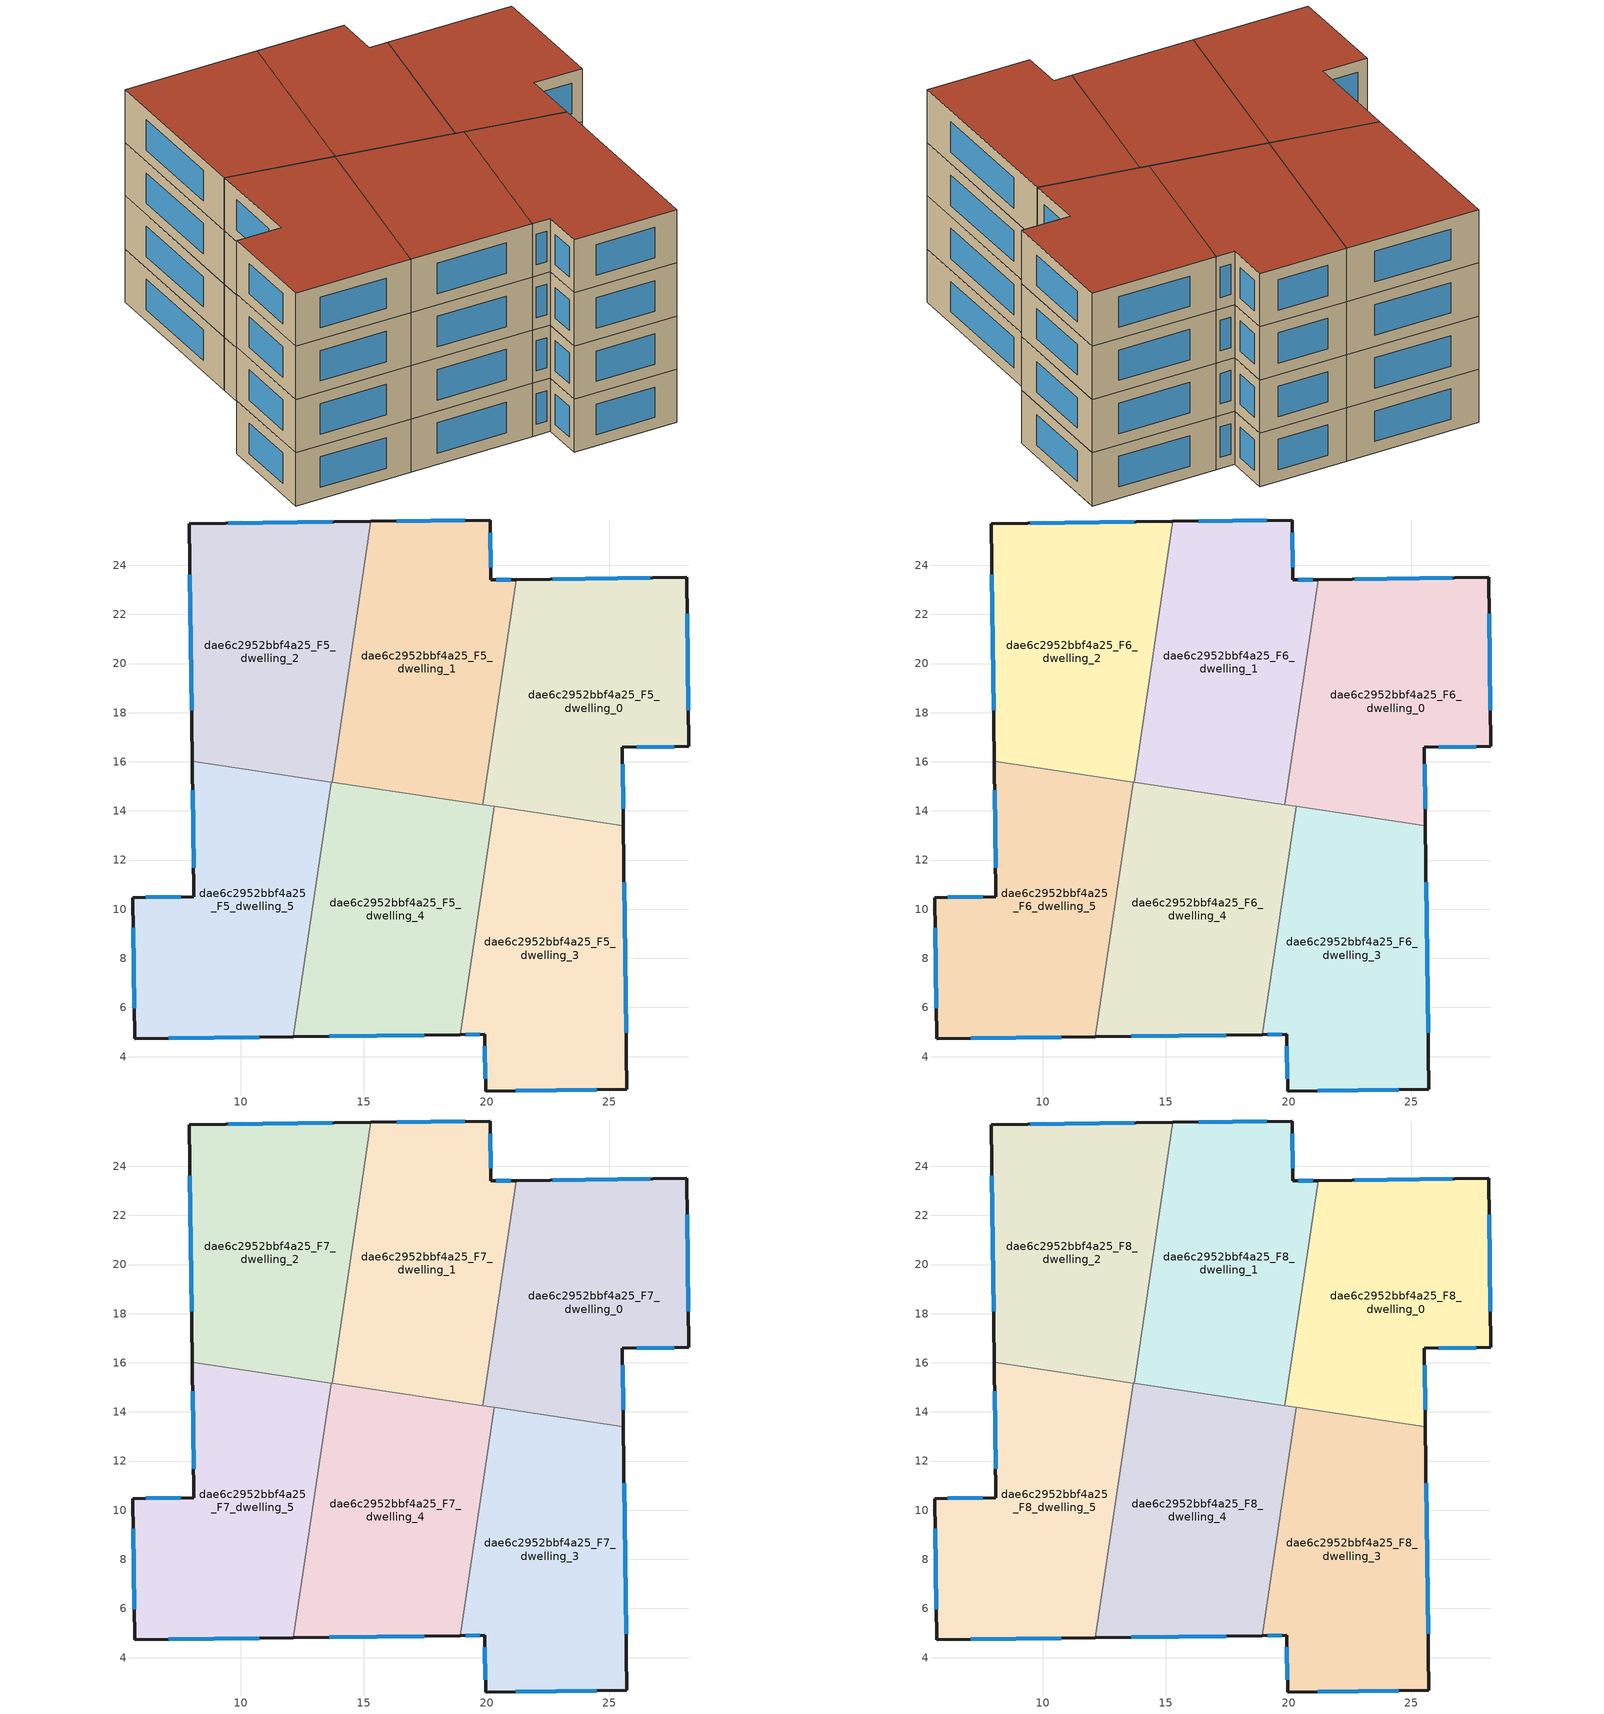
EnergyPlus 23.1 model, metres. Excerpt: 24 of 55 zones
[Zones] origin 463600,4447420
dae6c2952bbf4a25_F5_dwelling_0
 floor to dae6c2952bbf4a25_F4_dwelling_0 (EU_floor_Construction): 28.14,23.51 28.23,16.62 25.53,16.59 25.57,13.4 19.85,14.26 21.22,23.42 z15
 wall outside (EU_wall_Construction): 25.57,13.4 25.53,16.59 28.23,16.62 28.14,23.51 21.22,23.42 z15:18
 wall to dae6c2952bbf4a25_F5_dwelling_1 (EU_wall_Construction): 21.22,23.42 19.85,14.26 z15:18
 wall to dae6c2952bbf4a25_F5_dwelling_3 (EU_wall_Construction): 20.32,14.19 25.57,13.4 z15:18
 wall to dae6c2952bbf4a25_F5_dwelling_4 (EU_wall_Construction): 19.85,14.26 20.32,14.19 z15:18
 window (EU_Window_Construction): 25.56,14.09 25.54,15.91 / 26.66,23.49 22.7,23.43 / 28.21,18.1 28.16,22.03 / 26.11,16.6 27.65,16.62 z15.64:17.36
dae6c2952bbf4a25_F5_dwelling_1
 floor to dae6c2952bbf4a25_F4_dwelling_1 (EU_floor_Construction): 20.15,25.84 20.18,23.4 21.22,23.42 19.85,14.26 13.71,15.17 15.3,25.78 z15
 wall outside (EU_wall_Construction): 21.22,23.42 20.18,23.4 20.15,25.84 15.3,25.78 z15:18
 wall to dae6c2952bbf4a25_F5_dwelling_2 (EU_wall_Construction): 15.3,25.78 13.71,15.17 z15:18
 wall to dae6c2952bbf4a25_F5_dwelling_4 (EU_wall_Construction): 13.71,15.17 19.85,14.26 z15:18
 window (EU_Window_Construction): 19.11,25.83 16.34,25.8 / 20.18,23.92 20.16,25.32 / 20.99,23.41 20.4,23.4 z15.64:17.36
dae6c2952bbf4a25_F5_dwelling_2
 floor to dae6c2952bbf4a25_F4_dwelling_2 (EU_floor_Construction): 15.3,25.78 13.71,15.17 8.02,16.02 7.9,25.69 z15
 wall outside (EU_wall_Construction): 15.3,25.78 7.9,25.69 8.02,16.02 z15:18
 wall to dae6c2952bbf4a25_F5_dwelling_5 (EU_wall_Construction): 8.02,16.02 13.68,15.18 z15:18
 wall to dae6c2952bbf4a25_F5_dwelling_4 (EU_wall_Construction): 13.68,15.18 13.71,15.17 z15:18
 window (EU_Window_Construction): 7.93,23.62 7.99,18.09 / 13.71,25.76 9.48,25.71 z15.64:17.36
dae6c2952bbf4a25_F5_dwelling_3
 floor to dae6c2952bbf4a25_F4_dwelling_3 (EU_floor_Construction): 25.57,13.4 25.71,2.67 19.96,2.6 19.93,4.91 18.93,4.9 20.32,14.19 z15
 wall outside (EU_wall_Construction): 18.93,4.9 19.93,4.91 19.96,2.6 25.71,2.67 25.57,13.4 z15:18
 wall to dae6c2952bbf4a25_F5_dwelling_4 (EU_wall_Construction): 20.32,14.19 18.93,4.9 z15:18
 window (EU_Window_Construction): 25.68,4.97 25.6,11.1 / 21.19,2.62 24.48,2.66 / 19.94,4.42 19.96,3.1 / 19.15,4.9 19.72,4.91 z15.64:17.36
dae6c2952bbf4a25_F5_dwelling_4
 floor to dae6c2952bbf4a25_F4_dwelling_4 (EU_floor_Construction): 20.32,14.19 18.93,4.9 12.14,4.81 13.68,15.18 z15
 wall outside (EU_wall_Construction): 12.14,4.81 18.93,4.9 z15:18
 wall to dae6c2952bbf4a25_F5_dwelling_5 (EU_wall_Construction): 13.68,15.18 12.14,4.81 z15:18
 window (EU_Window_Construction): 13.59,4.83 17.48,4.88 z15.64:17.36
dae6c2952bbf4a25_F5_dwelling_5
 floor to dae6c2952bbf4a25_F4_dwelling_5 (EU_floor_Construction): 13.68,15.18 12.14,4.81 5.68,4.73 5.6,10.47 8.09,10.51 8.02,16.02 z15
 wall outside (EU_wall_Construction): 8.02,16.02 8.09,10.51 5.6,10.47 5.68,4.73 12.14,4.81 z15:18
 window (EU_Window_Construction): 8.04,14.84 8.08,11.69 / 7.06,4.75 10.75,4.8 / 5.62,9.24 5.66,5.96 / 7.56,10.5 6.14,10.48 z15.64:17.36
dae6c2952bbf4a25_F6_dwelling_0
 floor to dae6c2952bbf4a25_F5_dwelling_0 (EU_floor_Construction): 28.14,23.51 28.23,16.62 25.53,16.59 25.57,13.4 19.85,14.26 21.22,23.42 z18
 wall outside (EU_wall_Construction): 25.57,13.4 25.53,16.59 28.23,16.62 28.14,23.51 21.22,23.42 z18:21
 wall to dae6c2952bbf4a25_F6_dwelling_1 (EU_wall_Construction): 21.22,23.42 19.85,14.26 z18:21
 wall to dae6c2952bbf4a25_F6_dwelling_3 (EU_wall_Construction): 20.32,14.19 25.57,13.4 z18:21
 wall to dae6c2952bbf4a25_F6_dwelling_4 (EU_wall_Construction): 19.85,14.26 20.32,14.19 z18:21
 window (EU_Window_Construction): 25.56,14.09 25.54,15.91 / 26.66,23.49 22.7,23.43 / 28.21,18.1 28.16,22.03 / 26.11,16.6 27.65,16.62 z18.64:20.36
dae6c2952bbf4a25_F6_dwelling_1
 floor to dae6c2952bbf4a25_F5_dwelling_1 (EU_floor_Construction): 20.15,25.84 20.18,23.4 21.22,23.42 19.85,14.26 13.71,15.17 15.3,25.78 z18
 wall outside (EU_wall_Construction): 21.22,23.42 20.18,23.4 20.15,25.84 15.3,25.78 z18:21
 wall to dae6c2952bbf4a25_F6_dwelling_2 (EU_wall_Construction): 15.3,25.78 13.71,15.17 z18:21
 wall to dae6c2952bbf4a25_F6_dwelling_4 (EU_wall_Construction): 13.71,15.17 19.85,14.26 z18:21
 window (EU_Window_Construction): 19.11,25.83 16.34,25.8 / 20.18,23.92 20.16,25.32 / 20.99,23.41 20.4,23.4 z18.64:20.36
dae6c2952bbf4a25_F6_dwelling_2
 floor to dae6c2952bbf4a25_F5_dwelling_2 (EU_floor_Construction): 15.3,25.78 13.71,15.17 8.02,16.02 7.9,25.69 z18
 wall outside (EU_wall_Construction): 15.3,25.78 7.9,25.69 8.02,16.02 z18:21
 wall to dae6c2952bbf4a25_F6_dwelling_5 (EU_wall_Construction): 8.02,16.02 13.68,15.18 z18:21
 wall to dae6c2952bbf4a25_F6_dwelling_4 (EU_wall_Construction): 13.68,15.18 13.71,15.17 z18:21
 window (EU_Window_Construction): 7.93,23.62 7.99,18.09 / 13.71,25.76 9.48,25.71 z18.64:20.36
dae6c2952bbf4a25_F6_dwelling_3
 floor to dae6c2952bbf4a25_F5_dwelling_3 (EU_floor_Construction): 25.57,13.4 25.71,2.67 19.96,2.6 19.93,4.91 18.93,4.9 20.32,14.19 z18
 wall outside (EU_wall_Construction): 18.93,4.9 19.93,4.91 19.96,2.6 25.71,2.67 25.57,13.4 z18:21
 wall to dae6c2952bbf4a25_F6_dwelling_4 (EU_wall_Construction): 20.32,14.19 18.93,4.9 z18:21
 window (EU_Window_Construction): 25.68,4.97 25.6,11.1 / 21.19,2.62 24.48,2.66 / 19.94,4.42 19.96,3.1 / 19.15,4.9 19.72,4.91 z18.64:20.36
dae6c2952bbf4a25_F6_dwelling_4
 floor to dae6c2952bbf4a25_F5_dwelling_4 (EU_floor_Construction): 20.32,14.19 18.93,4.9 12.14,4.81 13.68,15.18 z18
 wall outside (EU_wall_Construction): 12.14,4.81 18.93,4.9 z18:21
 wall to dae6c2952bbf4a25_F6_dwelling_5 (EU_wall_Construction): 13.68,15.18 12.14,4.81 z18:21
 window (EU_Window_Construction): 13.59,4.83 17.48,4.88 z18.64:20.36
dae6c2952bbf4a25_F6_dwelling_5
 floor to dae6c2952bbf4a25_F5_dwelling_5 (EU_floor_Construction): 13.68,15.18 12.14,4.81 5.68,4.73 5.6,10.47 8.09,10.51 8.02,16.02 z18
 wall outside (EU_wall_Construction): 8.02,16.02 8.09,10.51 5.6,10.47 5.68,4.73 12.14,4.81 z18:21
 window (EU_Window_Construction): 8.04,14.84 8.08,11.69 / 7.06,4.75 10.75,4.8 / 5.62,9.24 5.66,5.96 / 7.56,10.5 6.14,10.48 z18.64:20.36
dae6c2952bbf4a25_F7_dwelling_0
 floor to dae6c2952bbf4a25_F6_dwelling_0 (EU_floor_Construction): 28.14,23.51 28.23,16.62 25.53,16.59 25.57,13.4 19.85,14.26 21.22,23.42 z21
 wall outside (EU_wall_Construction): 25.57,13.4 25.53,16.59 28.23,16.62 28.14,23.51 21.22,23.42 z21:24
 wall to dae6c2952bbf4a25_F7_dwelling_1 (EU_wall_Construction): 21.22,23.42 19.85,14.26 z21:24
 wall to dae6c2952bbf4a25_F7_dwelling_3 (EU_wall_Construction): 20.32,14.19 25.57,13.4 z21:24
 wall to dae6c2952bbf4a25_F7_dwelling_4 (EU_wall_Construction): 19.85,14.26 20.32,14.19 z21:24
 window (EU_Window_Construction): 25.56,14.09 25.54,15.91 / 26.66,23.49 22.7,23.43 / 28.21,18.1 28.16,22.03 / 26.11,16.6 27.65,16.62 z21.64:23.36
dae6c2952bbf4a25_F7_dwelling_1
 floor to dae6c2952bbf4a25_F6_dwelling_1 (EU_floor_Construction): 20.15,25.84 20.18,23.4 21.22,23.42 19.85,14.26 13.71,15.17 15.3,25.78 z21
 wall outside (EU_wall_Construction): 21.22,23.42 20.18,23.4 20.15,25.84 15.3,25.78 z21:24
 wall to dae6c2952bbf4a25_F7_dwelling_2 (EU_wall_Construction): 15.3,25.78 13.71,15.17 z21:24
 wall to dae6c2952bbf4a25_F7_dwelling_4 (EU_wall_Construction): 13.71,15.17 19.85,14.26 z21:24
 window (EU_Window_Construction): 19.11,25.83 16.34,25.8 / 20.18,23.92 20.16,25.32 / 20.99,23.41 20.4,23.4 z21.64:23.36
dae6c2952bbf4a25_F7_dwelling_2
 floor to dae6c2952bbf4a25_F6_dwelling_2 (EU_floor_Construction): 15.3,25.78 13.71,15.17 8.02,16.02 7.9,25.69 z21
 wall outside (EU_wall_Construction): 15.3,25.78 7.9,25.69 8.02,16.02 z21:24
 wall to dae6c2952bbf4a25_F7_dwelling_5 (EU_wall_Construction): 8.02,16.02 13.68,15.18 z21:24
 wall to dae6c2952bbf4a25_F7_dwelling_4 (EU_wall_Construction): 13.68,15.18 13.71,15.17 z21:24
 window (EU_Window_Construction): 7.93,23.62 7.99,18.09 / 13.71,25.76 9.48,25.71 z21.64:23.36
dae6c2952bbf4a25_F7_dwelling_3
 floor to dae6c2952bbf4a25_F6_dwelling_3 (EU_floor_Construction): 25.57,13.4 25.71,2.67 19.96,2.6 19.93,4.91 18.93,4.9 20.32,14.19 z21
 wall outside (EU_wall_Construction): 18.93,4.9 19.93,4.91 19.96,2.6 25.71,2.67 25.57,13.4 z21:24
 wall to dae6c2952bbf4a25_F7_dwelling_4 (EU_wall_Construction): 20.32,14.19 18.93,4.9 z21:24
 window (EU_Window_Construction): 25.68,4.97 25.6,11.1 / 21.19,2.62 24.48,2.66 / 19.94,4.42 19.96,3.1 / 19.15,4.9 19.72,4.91 z21.64:23.36
dae6c2952bbf4a25_F7_dwelling_4
 floor to dae6c2952bbf4a25_F6_dwelling_4 (EU_floor_Construction): 20.32,14.19 18.93,4.9 12.14,4.81 13.68,15.18 z21
 wall outside (EU_wall_Construction): 12.14,4.81 18.93,4.9 z21:24
 wall to dae6c2952bbf4a25_F7_dwelling_5 (EU_wall_Construction): 13.68,15.18 12.14,4.81 z21:24
 window (EU_Window_Construction): 13.59,4.83 17.48,4.88 z21.64:23.36
dae6c2952bbf4a25_F7_dwelling_5
 floor to dae6c2952bbf4a25_F6_dwelling_5 (EU_floor_Construction): 13.68,15.18 12.14,4.81 5.68,4.73 5.6,10.47 8.09,10.51 8.02,16.02 z21
 wall outside (EU_wall_Construction): 8.02,16.02 8.09,10.51 5.6,10.47 5.68,4.73 12.14,4.81 z21:24
 window (EU_Window_Construction): 8.04,14.84 8.08,11.69 / 7.06,4.75 10.75,4.8 / 5.62,9.24 5.66,5.96 / 7.56,10.5 6.14,10.48 z21.64:23.36
dae6c2952bbf4a25_F8_dwelling_0
 floor to dae6c2952bbf4a25_F7_dwelling_0 (EU_floor_Construction): 28.14,23.51 28.23,16.62 25.53,16.59 25.57,13.4 19.85,14.26 21.22,23.42 z24
 wall outside (EU_wall_Construction): 25.57,13.4 25.53,16.59 28.23,16.62 28.14,23.51 21.22,23.42 z24:27
 wall to dae6c2952bbf4a25_F8_dwelling_1 (EU_wall_Construction): 21.22,23.42 19.85,14.26 z24:27
 wall to dae6c2952bbf4a25_F8_dwelling_3 (EU_wall_Construction): 20.32,14.19 25.57,13.4 z24:27
 wall to dae6c2952bbf4a25_F8_dwelling_4 (EU_wall_Construction): 19.85,14.26 20.32,14.19 z24:27
 window (EU_Window_Construction): 25.56,14.09 25.54,15.91 / 26.66,23.49 22.7,23.43 / 28.21,18.1 28.16,22.03 / 26.11,16.6 27.65,16.62 z24.64:26.36
 roof outside (EU_roof_Construction): 25.57,13.4 25.53,16.59 28.23,16.62 28.14,23.51 21.22,23.42 19.85,14.26 z27
dae6c2952bbf4a25_F8_dwelling_1
 floor to dae6c2952bbf4a25_F7_dwelling_1 (EU_floor_Construction): 20.15,25.84 20.18,23.4 21.22,23.42 19.85,14.26 13.71,15.17 15.3,25.78 z24
 wall outside (EU_wall_Construction): 21.22,23.42 20.18,23.4 20.15,25.84 15.3,25.78 z24:27
 wall to dae6c2952bbf4a25_F8_dwelling_2 (EU_wall_Construction): 15.3,25.78 13.71,15.17 z24:27
 wall to dae6c2952bbf4a25_F8_dwelling_4 (EU_wall_Construction): 13.71,15.17 19.85,14.26 z24:27
 window (EU_Window_Construction): 19.11,25.83 16.34,25.8 / 20.18,23.92 20.16,25.32 / 20.99,23.41 20.4,23.4 z24.64:26.36
 roof outside (EU_roof_Construction): 19.85,14.26 21.22,23.42 20.18,23.4 20.15,25.84 15.3,25.78 13.71,15.17 z27
dae6c2952bbf4a25_F8_dwelling_2
 floor to dae6c2952bbf4a25_F7_dwelling_2 (EU_floor_Construction): 15.3,25.78 13.71,15.17 8.02,16.02 7.9,25.69 z24
 wall outside (EU_wall_Construction): 15.3,25.78 7.9,25.69 8.02,16.02 z24:27
 wall to dae6c2952bbf4a25_F8_dwelling_5 (EU_wall_Construction): 8.02,16.02 13.68,15.18 z24:27
 wall to dae6c2952bbf4a25_F8_dwelling_4 (EU_wall_Construction): 13.68,15.18 13.71,15.17 z24:27
 window (EU_Window_Construction): 7.93,23.62 7.99,18.09 / 13.71,25.76 9.48,25.71 z24.64:26.36
 roof outside (EU_roof_Construction): 13.71,15.17 15.3,25.78 7.9,25.69 8.02,16.02 z27
dae6c2952bbf4a25_F8_dwelling_3
 floor to dae6c2952bbf4a25_F7_dwelling_3 (EU_floor_Construction): 25.57,13.4 25.71,2.67 19.96,2.6 19.93,4.91 18.93,4.9 20.32,14.19 z24
 wall outside (EU_wall_Construction): 18.93,4.9 19.93,4.91 19.96,2.6 25.71,2.67 25.57,13.4 z24:27
 wall to dae6c2952bbf4a25_F8_dwelling_4 (EU_wall_Construction): 20.32,14.19 18.93,4.9 z24:27
 window (EU_Window_Construction): 25.68,4.97 25.6,11.1 / 21.19,2.62 24.48,2.66 / 19.94,4.42 19.96,3.1 / 19.15,4.9 19.72,4.91 z24.64:26.36
 roof outside (EU_roof_Construction): 25.71,2.67 25.57,13.4 20.32,14.19 18.93,4.9 19.93,4.91 19.96,2.6 z27
dae6c2952bbf4a25_F8_dwelling_4
 floor to dae6c2952bbf4a25_F7_dwelling_4 (EU_floor_Construction): 20.32,14.19 18.93,4.9 12.14,4.81 13.68,15.18 z24
 wall outside (EU_wall_Construction): 12.14,4.81 18.93,4.9 z24:27
 wall to dae6c2952bbf4a25_F8_dwelling_5 (EU_wall_Construction): 13.68,15.18 12.14,4.81 z24:27
 window (EU_Window_Construction): 13.59,4.83 17.48,4.88 z24.64:26.36
 roof outside (EU_roof_Construction): 18.93,4.9 20.32,14.19 13.68,15.18 12.14,4.81 z27
dae6c2952bbf4a25_F8_dwelling_5
 floor to dae6c2952bbf4a25_F7_dwelling_5 (EU_floor_Construction): 13.68,15.18 12.14,4.81 5.68,4.73 5.6,10.47 8.09,10.51 8.02,16.02 z24
 wall outside (EU_wall_Construction): 8.02,16.02 8.09,10.51 5.6,10.47 5.68,4.73 12.14,4.81 z24:27
 window (EU_Window_Construction): 8.04,14.84 8.08,11.69 / 7.06,4.75 10.75,4.8 / 5.62,9.24 5.66,5.96 / 7.56,10.5 6.14,10.48 z24.64:26.36
 roof outside (EU_roof_Construction): 12.14,4.81 13.68,15.18 8.02,16.02 8.09,10.51 5.6,10.47 5.68,4.73 z27
[Building]
EU S2 Campaign: North Axis=0; Terrain=City; Solar Distribution=FullExterior
[Site:Location]
Yerevan-Zvartnots.Intl.AP: Latitude=40.15; Longitude=44.383; Time Zone=4; Elevation=854
[SizingPeriod:WeatherFileDays]
AnnualSizingPeriod: Begin Month=1; Begin Day of Month=1; End Month=12; End Day of Month=31; Day of Week for Start Day=Monday; Use Weather File Daylight Saving Period=No; Use Weather File Rain and Snow Indicators=No
[MATERIAL]
EU_InternalMass_Material: Roughness=MediumRough; Thickness=0.1; Conductivity=1; Density=1800; Specific Heat=900; Thermal Absorptance=0.9; Solar Absorptance=0.7; Visible Absorptance=0.7
[MATERIAL:NOMASS] Roughness=MediumRough; Thermal Absorptance=0.9; Solar Absorptance=0.7; Visible Absorptance=0.7
Name | Thermal Resistance
EU_wall_NoMass | 1.05043
EU_roof_NoMass | 1.45357
EU_floor_NoMass | 0.478065
[WINDOWMATERIAL:SIMPLEGLAZINGSYSTEM]
EU_Window_SimpleGlazing: UFactor=2.5566; Solar Heat Gain Coefficient=0.75; Visible Transmittance=0.75
[CONSTRUCTION]
EU_wall_Construction: EU_wall_NoMass
EU_roof_Construction: EU_roof_NoMass
EU_floor_Construction: EU_floor_NoMass
EU_Window_Construction: EU_Window_SimpleGlazing
EU_InternalMass_Construction: EU_InternalMass_Material
[ZONE] Type=1; Multiplier=1; Ceiling Height=autocalculate; Floor Area=autocalculate; Part of Total Floor Area=Yes
Name | Volume
dae6c2952bbf4a25_F5_dwelling_0; dae6c2952bbf4a25_F6_dwelling_0; dae6c2952bbf4a25_F7_dwelling_0; dae6c2952bbf4a25_F8_dwelling_0 | 199.945
dae6c2952bbf4a25_F5_dwelling_1; dae6c2952bbf4a25_F6_dwelling_1; dae6c2952bbf4a25_F7_dwelling_1; dae6c2952bbf4a25_F8_dwelling_1 | 199.93
dae6c2952bbf4a25_F5_dwelling_2; dae6c2952bbf4a25_F6_dwelling_2; dae6c2952bbf4a25_F7_dwelling_2; dae6c2952bbf4a25_F8_dwelling_2 | 199.921
dae6c2952bbf4a25_F5_dwelling_3; dae6c2952bbf4a25_F6_dwelling_3; dae6c2952bbf4a25_F7_dwelling_3; dae6c2952bbf4a25_F8_dwelling_3 | 199.941
dae6c2952bbf4a25_F5_dwelling_4; dae6c2952bbf4a25_F6_dwelling_4; dae6c2952bbf4a25_F7_dwelling_4; dae6c2952bbf4a25_F8_dwelling_4 | 199.944
dae6c2952bbf4a25_F5_dwelling_5; dae6c2952bbf4a25_F6_dwelling_5; dae6c2952bbf4a25_F7_dwelling_5; dae6c2952bbf4a25_F8_dwelling_5 | 199.939
[INTERNALMASS] Construction=EU_InternalMass_Construction
Name | Zone or ZoneList | Surface Area
dae6c2952bbf4a25_F5_dwelling_0_EU_InternalMass | dae6c2952bbf4a25_F5_dwelling_0 | 66.6483
dae6c2952bbf4a25_F5_dwelling_1_EU_InternalMass | dae6c2952bbf4a25_F5_dwelling_1 | 66.6434
dae6c2952bbf4a25_F5_dwelling_2_EU_InternalMass | dae6c2952bbf4a25_F5_dwelling_2 | 66.6404
dae6c2952bbf4a25_F5_dwelling_3_EU_InternalMass | dae6c2952bbf4a25_F5_dwelling_3 | 66.6468
dae6c2952bbf4a25_F5_dwelling_4_EU_InternalMass | dae6c2952bbf4a25_F5_dwelling_4 | 66.6482
dae6c2952bbf4a25_F5_dwelling_5_EU_InternalMass | dae6c2952bbf4a25_F5_dwelling_5 | 66.646
dae6c2952bbf4a25_F6_dwelling_0_EU_InternalMass | dae6c2952bbf4a25_F6_dwelling_0 | 66.6483
dae6c2952bbf4a25_F6_dwelling_1_EU_InternalMass | dae6c2952bbf4a25_F6_dwelling_1 | 66.6434
dae6c2952bbf4a25_F6_dwelling_2_EU_InternalMass | dae6c2952bbf4a25_F6_dwelling_2 | 66.6404
dae6c2952bbf4a25_F6_dwelling_3_EU_InternalMass | dae6c2952bbf4a25_F6_dwelling_3 | 66.6468
dae6c2952bbf4a25_F6_dwelling_4_EU_InternalMass | dae6c2952bbf4a25_F6_dwelling_4 | 66.6482
dae6c2952bbf4a25_F6_dwelling_5_EU_InternalMass | dae6c2952bbf4a25_F6_dwelling_5 | 66.646
dae6c2952bbf4a25_F7_dwelling_0_EU_InternalMass | dae6c2952bbf4a25_F7_dwelling_0 | 66.6483
dae6c2952bbf4a25_F7_dwelling_1_EU_InternalMass | dae6c2952bbf4a25_F7_dwelling_1 | 66.6434
dae6c2952bbf4a25_F7_dwelling_2_EU_InternalMass | dae6c2952bbf4a25_F7_dwelling_2 | 66.6404
dae6c2952bbf4a25_F7_dwelling_3_EU_InternalMass | dae6c2952bbf4a25_F7_dwelling_3 | 66.6468
dae6c2952bbf4a25_F7_dwelling_4_EU_InternalMass | dae6c2952bbf4a25_F7_dwelling_4 | 66.6482
dae6c2952bbf4a25_F7_dwelling_5_EU_InternalMass | dae6c2952bbf4a25_F7_dwelling_5 | 66.646
dae6c2952bbf4a25_F8_dwelling_0_EU_InternalMass | dae6c2952bbf4a25_F8_dwelling_0 | 66.6483
dae6c2952bbf4a25_F8_dwelling_1_EU_InternalMass | dae6c2952bbf4a25_F8_dwelling_1 | 66.6434
dae6c2952bbf4a25_F8_dwelling_2_EU_InternalMass | dae6c2952bbf4a25_F8_dwelling_2 | 66.6404
dae6c2952bbf4a25_F8_dwelling_3_EU_InternalMass | dae6c2952bbf4a25_F8_dwelling_3 | 66.6468
dae6c2952bbf4a25_F8_dwelling_4_EU_InternalMass | dae6c2952bbf4a25_F8_dwelling_4 | 66.6482
dae6c2952bbf4a25_F8_dwelling_5_EU_InternalMass | dae6c2952bbf4a25_F8_dwelling_5 | 66.646
[OTHEREQUIPMENT] Fuel Type=Electricity; Design Level Calculation Method=Watts/Area; Power per Zone Floor Area=1; Fraction Latent=0; Fraction Radiant=0; Fraction Lost=0; Carbon Dioxide Generation Rate=0; EndUse Subcategory=EU_Step8_InternalGains
Name | Zone or ZoneList or Space or SpaceList | Schedule
EU_Step8_InternalGain_dae6c2952bbf4a25_F5_dwelling_0_f000 | dae6c2952bbf4a25_F5_dwelling_0 | EU_Step8_GainSchedule_dae6c2952bbf4a25_F5_dwelling_0_f000
EU_Step8_InternalGain_dae6c2952bbf4a25_F5_dwelling_1_f000 | dae6c2952bbf4a25_F5_dwelling_1 | EU_Step8_GainSchedule_dae6c2952bbf4a25_F5_dwelling_1_f000
EU_Step8_InternalGain_dae6c2952bbf4a25_F5_dwelling_2_f000 | dae6c2952bbf4a25_F5_dwelling_2 | EU_Step8_GainSchedule_dae6c2952bbf4a25_F5_dwelling_2_f000
EU_Step8_InternalGain_dae6c2952bbf4a25_F5_dwelling_3_f000 | dae6c2952bbf4a25_F5_dwelling_3 | EU_Step8_GainSchedule_dae6c2952bbf4a25_F5_dwelling_3_f000
EU_Step8_InternalGain_dae6c2952bbf4a25_F5_dwelling_4_f000 | dae6c2952bbf4a25_F5_dwelling_4 | EU_Step8_GainSchedule_dae6c2952bbf4a25_F5_dwelling_4_f000
EU_Step8_InternalGain_dae6c2952bbf4a25_F5_dwelling_5_f000 | dae6c2952bbf4a25_F5_dwelling_5 | EU_Step8_GainSchedule_dae6c2952bbf4a25_F5_dwelling_5_f000
EU_Step8_InternalGain_dae6c2952bbf4a25_F6_dwelling_0_f000 | dae6c2952bbf4a25_F6_dwelling_0 | EU_Step8_GainSchedule_dae6c2952bbf4a25_F6_dwelling_0_f000
EU_Step8_InternalGain_dae6c2952bbf4a25_F6_dwelling_1_f000 | dae6c2952bbf4a25_F6_dwelling_1 | EU_Step8_GainSchedule_dae6c2952bbf4a25_F6_dwelling_1_f000
EU_Step8_InternalGain_dae6c2952bbf4a25_F6_dwelling_2_f000 | dae6c2952bbf4a25_F6_dwelling_2 | EU_Step8_GainSchedule_dae6c2952bbf4a25_F6_dwelling_2_f000
EU_Step8_InternalGain_dae6c2952bbf4a25_F6_dwelling_3_f000 | dae6c2952bbf4a25_F6_dwelling_3 | EU_Step8_GainSchedule_dae6c2952bbf4a25_F6_dwelling_3_f000
EU_Step8_InternalGain_dae6c2952bbf4a25_F6_dwelling_4_f000 | dae6c2952bbf4a25_F6_dwelling_4 | EU_Step8_GainSchedule_dae6c2952bbf4a25_F6_dwelling_4_f000
EU_Step8_InternalGain_dae6c2952bbf4a25_F6_dwelling_5_f000 | dae6c2952bbf4a25_F6_dwelling_5 | EU_Step8_GainSchedule_dae6c2952bbf4a25_F6_dwelling_5_f000
EU_Step8_InternalGain_dae6c2952bbf4a25_F7_dwelling_0_f000 | dae6c2952bbf4a25_F7_dwelling_0 | EU_Step8_GainSchedule_dae6c2952bbf4a25_F7_dwelling_0_f000
EU_Step8_InternalGain_dae6c2952bbf4a25_F7_dwelling_1_f000 | dae6c2952bbf4a25_F7_dwelling_1 | EU_Step8_GainSchedule_dae6c2952bbf4a25_F7_dwelling_1_f000
EU_Step8_InternalGain_dae6c2952bbf4a25_F7_dwelling_2_f000 | dae6c2952bbf4a25_F7_dwelling_2 | EU_Step8_GainSchedule_dae6c2952bbf4a25_F7_dwelling_2_f000
EU_Step8_InternalGain_dae6c2952bbf4a25_F7_dwelling_3_f000 | dae6c2952bbf4a25_F7_dwelling_3 | EU_Step8_GainSchedule_dae6c2952bbf4a25_F7_dwelling_3_f000
EU_Step8_InternalGain_dae6c2952bbf4a25_F7_dwelling_4_f000 | dae6c2952bbf4a25_F7_dwelling_4 | EU_Step8_GainSchedule_dae6c2952bbf4a25_F7_dwelling_4_f000
EU_Step8_InternalGain_dae6c2952bbf4a25_F7_dwelling_5_f000 | dae6c2952bbf4a25_F7_dwelling_5 | EU_Step8_GainSchedule_dae6c2952bbf4a25_F7_dwelling_5_f000
EU_Step8_InternalGain_dae6c2952bbf4a25_F8_dwelling_0_f000 | dae6c2952bbf4a25_F8_dwelling_0 | EU_Step8_GainSchedule_dae6c2952bbf4a25_F8_dwelling_0_f000
EU_Step8_InternalGain_dae6c2952bbf4a25_F8_dwelling_1_f000 | dae6c2952bbf4a25_F8_dwelling_1 | EU_Step8_GainSchedule_dae6c2952bbf4a25_F8_dwelling_1_f000
EU_Step8_InternalGain_dae6c2952bbf4a25_F8_dwelling_2_f000 | dae6c2952bbf4a25_F8_dwelling_2 | EU_Step8_GainSchedule_dae6c2952bbf4a25_F8_dwelling_2_f000
EU_Step8_InternalGain_dae6c2952bbf4a25_F8_dwelling_3_f000 | dae6c2952bbf4a25_F8_dwelling_3 | EU_Step8_GainSchedule_dae6c2952bbf4a25_F8_dwelling_3_f000
EU_Step8_InternalGain_dae6c2952bbf4a25_F8_dwelling_4_f000 | dae6c2952bbf4a25_F8_dwelling_4 | EU_Step8_GainSchedule_dae6c2952bbf4a25_F8_dwelling_4_f000
EU_Step8_InternalGain_dae6c2952bbf4a25_F8_dwelling_5_f000 | dae6c2952bbf4a25_F8_dwelling_5 | EU_Step8_GainSchedule_dae6c2952bbf4a25_F8_dwelling_5_f000
[ZONEVENTILATION:DESIGNFLOWRATE] Schedule=EU_AlwaysOn; Design Flow Rate Calculation Method=AirChanges/Hour; Air Changes per Hour=0.557805; Ventilation Type=Natural; Fan Pressure Rise=0; Fan Total Efficiency=1; Constant Term Coefficient=1; Temperature Term Coefficient=0; Velocity Term Coefficient=0; Velocity Squared Term Coefficient=0; Minimum Indoor Temperature=-100; Maximum Indoor Temperature=100; Delta Temperature=-100; Minimum Outdoor Temperature=-100; Maximum Outdoor Temperature=100; Maximum Wind Speed=40
Name | Zone or ZoneList or Space or SpaceList
EU_ConstantAir_dae6c2952bbf4a25_F5_dwelling_0 | dae6c2952bbf4a25_F5_dwelling_0
EU_ConstantAir_dae6c2952bbf4a25_F5_dwelling_1 | dae6c2952bbf4a25_F5_dwelling_1
EU_ConstantAir_dae6c2952bbf4a25_F5_dwelling_2 | dae6c2952bbf4a25_F5_dwelling_2
EU_ConstantAir_dae6c2952bbf4a25_F5_dwelling_3 | dae6c2952bbf4a25_F5_dwelling_3
EU_ConstantAir_dae6c2952bbf4a25_F5_dwelling_4 | dae6c2952bbf4a25_F5_dwelling_4
EU_ConstantAir_dae6c2952bbf4a25_F5_dwelling_5 | dae6c2952bbf4a25_F5_dwelling_5
EU_ConstantAir_dae6c2952bbf4a25_F6_dwelling_0 | dae6c2952bbf4a25_F6_dwelling_0
EU_ConstantAir_dae6c2952bbf4a25_F6_dwelling_1 | dae6c2952bbf4a25_F6_dwelling_1
EU_ConstantAir_dae6c2952bbf4a25_F6_dwelling_2 | dae6c2952bbf4a25_F6_dwelling_2
EU_ConstantAir_dae6c2952bbf4a25_F6_dwelling_3 | dae6c2952bbf4a25_F6_dwelling_3
EU_ConstantAir_dae6c2952bbf4a25_F6_dwelling_4 | dae6c2952bbf4a25_F6_dwelling_4
EU_ConstantAir_dae6c2952bbf4a25_F6_dwelling_5 | dae6c2952bbf4a25_F6_dwelling_5
EU_ConstantAir_dae6c2952bbf4a25_F7_dwelling_0 | dae6c2952bbf4a25_F7_dwelling_0
EU_ConstantAir_dae6c2952bbf4a25_F7_dwelling_1 | dae6c2952bbf4a25_F7_dwelling_1
EU_ConstantAir_dae6c2952bbf4a25_F7_dwelling_2 | dae6c2952bbf4a25_F7_dwelling_2
EU_ConstantAir_dae6c2952bbf4a25_F7_dwelling_3 | dae6c2952bbf4a25_F7_dwelling_3
EU_ConstantAir_dae6c2952bbf4a25_F7_dwelling_4 | dae6c2952bbf4a25_F7_dwelling_4
EU_ConstantAir_dae6c2952bbf4a25_F7_dwelling_5 | dae6c2952bbf4a25_F7_dwelling_5
EU_ConstantAir_dae6c2952bbf4a25_F8_dwelling_0 | dae6c2952bbf4a25_F8_dwelling_0
EU_ConstantAir_dae6c2952bbf4a25_F8_dwelling_1 | dae6c2952bbf4a25_F8_dwelling_1
EU_ConstantAir_dae6c2952bbf4a25_F8_dwelling_2 | dae6c2952bbf4a25_F8_dwelling_2
EU_ConstantAir_dae6c2952bbf4a25_F8_dwelling_3 | dae6c2952bbf4a25_F8_dwelling_3
EU_ConstantAir_dae6c2952bbf4a25_F8_dwelling_4 | dae6c2952bbf4a25_F8_dwelling_4
EU_ConstantAir_dae6c2952bbf4a25_F8_dwelling_5 | dae6c2952bbf4a25_F8_dwelling_5
[HVACTEMPLATE:THERMOSTAT] Constant Heating Setpoint=20; Constant Cooling Setpoint=50
EU_HeatOnly_dae6c2952bbf4a25_F3_dwelling_0; EU_HeatOnly_dae6c2952bbf4a25_F3_dwelling_1; EU_HeatOnly_dae6c2952bbf4a25_F3_dwelling_2; EU_HeatOnly_dae6c2952bbf4a25_F3_dwelling_3; EU_HeatOnly_dae6c2952bbf4a25_F3_dwelling_4; EU_HeatOnly_dae6c2952bbf4a25_F3_dwelling_5; EU_HeatOnly_dae6c2952bbf4a25_F4_dwelling_0; EU_HeatOnly_dae6c2952bbf4a25_F4_dwelling_1; EU_HeatOnly_dae6c2952bbf4a25_F4_dwelling_2; EU_HeatOnly_dae6c2952bbf4a25_F4_dwelling_3; EU_HeatOnly_dae6c2952bbf4a25_F4_dwelling_4; EU_HeatOnly_dae6c2952bbf4a25_F4_dwelling_5; EU_HeatOnly_dae6c2952bbf4a25_F5_dwelling_0; EU_HeatOnly_dae6c2952bbf4a25_F5_dwelling_1; EU_HeatOnly_dae6c2952bbf4a25_F5_dwelling_2; EU_HeatOnly_dae6c2952bbf4a25_F5_dwelling_3; EU_HeatOnly_dae6c2952bbf4a25_F5_dwelling_4; EU_HeatOnly_dae6c2952bbf4a25_F5_dwelling_5; EU_HeatOnly_dae6c2952bbf4a25_F6_dwelling_0; EU_HeatOnly_dae6c2952bbf4a25_F6_dwelling_1; EU_HeatOnly_dae6c2952bbf4a25_F6_dwelling_2; EU_HeatOnly_dae6c2952bbf4a25_F6_dwelling_3; EU_HeatOnly_dae6c2952bbf4a25_F6_dwelling_4; EU_HeatOnly_dae6c2952bbf4a25_F6_dwelling_5; EU_HeatOnly_dae6c2952bbf4a25_F7_dwelling_0; EU_HeatOnly_dae6c2952bbf4a25_F7_dwelling_1; EU_HeatOnly_dae6c2952bbf4a25_F7_dwelling_2; EU_HeatOnly_dae6c2952bbf4a25_F7_dwelling_3; EU_HeatOnly_dae6c2952bbf4a25_F7_dwelling_4; EU_HeatOnly_dae6c2952bbf4a25_F7_dwelling_5; EU_HeatOnly_dae6c2952bbf4a25_F8_dwelling_0; EU_HeatOnly_dae6c2952bbf4a25_F8_dwelling_1; EU_HeatOnly_dae6c2952bbf4a25_F8_dwelling_2; EU_HeatOnly_dae6c2952bbf4a25_F8_dwelling_3; EU_HeatOnly_dae6c2952bbf4a25_F8_dwelling_4; EU_HeatOnly_dae6c2952bbf4a25_F8_dwelling_5
[HVACTEMPLATE:ZONE:IDEALLOADSAIRSYSTEM] System Availability Schedule=EU_AlwaysOn; Maximum Heating Supply Air Temperature=50; Minimum Cooling Supply Air Temperature=13; Maximum Heating Supply Air Humidity Ratio=0.0156; Minimum Cooling Supply Air Humidity Ratio=0.0077; Heating Limit=NoLimit; Cooling Limit=NoLimit; Heating Availability Schedule=EU_AlwaysOn; Cooling Availability Schedule=EU_CoolingOff; Dehumidification Control Type=ConstantSensibleHeatRatio; Cooling Sensible Heat Ratio=0.7; Dehumidification Setpoint=60; Humidification Control Type=None; Humidification Setpoint=30; Outdoor Air Method=None; Outdoor Air Flow Rate per Person=0.00944; Outdoor Air Flow Rate per Zone Floor Area=0; Outdoor Air Flow Rate per Zone=0; Demand Controlled Ventilation Type=None; Outdoor Air Economizer Type=NoEconomizer; Heat Recovery Type=None; Sensible Heat Recovery Effectiveness=0.7; Latent Heat Recovery Effectiveness=0.65
Name | Template Thermostat
dae6c2952bbf4a25_F5_dwelling_0 | EU_HeatOnly_dae6c2952bbf4a25_F5_dwelling_0
dae6c2952bbf4a25_F5_dwelling_1 | EU_HeatOnly_dae6c2952bbf4a25_F5_dwelling_1
dae6c2952bbf4a25_F5_dwelling_2 | EU_HeatOnly_dae6c2952bbf4a25_F5_dwelling_2
dae6c2952bbf4a25_F5_dwelling_3 | EU_HeatOnly_dae6c2952bbf4a25_F5_dwelling_3
dae6c2952bbf4a25_F5_dwelling_4 | EU_HeatOnly_dae6c2952bbf4a25_F5_dwelling_4
dae6c2952bbf4a25_F5_dwelling_5 | EU_HeatOnly_dae6c2952bbf4a25_F5_dwelling_5
dae6c2952bbf4a25_F6_dwelling_0 | EU_HeatOnly_dae6c2952bbf4a25_F6_dwelling_0
dae6c2952bbf4a25_F6_dwelling_1 | EU_HeatOnly_dae6c2952bbf4a25_F6_dwelling_1
dae6c2952bbf4a25_F6_dwelling_2 | EU_HeatOnly_dae6c2952bbf4a25_F6_dwelling_2
dae6c2952bbf4a25_F6_dwelling_3 | EU_HeatOnly_dae6c2952bbf4a25_F6_dwelling_3
dae6c2952bbf4a25_F6_dwelling_4 | EU_HeatOnly_dae6c2952bbf4a25_F6_dwelling_4
dae6c2952bbf4a25_F6_dwelling_5 | EU_HeatOnly_dae6c2952bbf4a25_F6_dwelling_5
dae6c2952bbf4a25_F7_dwelling_0 | EU_HeatOnly_dae6c2952bbf4a25_F7_dwelling_0
dae6c2952bbf4a25_F7_dwelling_1 | EU_HeatOnly_dae6c2952bbf4a25_F7_dwelling_1
dae6c2952bbf4a25_F7_dwelling_2 | EU_HeatOnly_dae6c2952bbf4a25_F7_dwelling_2
dae6c2952bbf4a25_F7_dwelling_3 | EU_HeatOnly_dae6c2952bbf4a25_F7_dwelling_3
dae6c2952bbf4a25_F7_dwelling_4 | EU_HeatOnly_dae6c2952bbf4a25_F7_dwelling_4
dae6c2952bbf4a25_F7_dwelling_5 | EU_HeatOnly_dae6c2952bbf4a25_F7_dwelling_5
dae6c2952bbf4a25_F8_dwelling_0 | EU_HeatOnly_dae6c2952bbf4a25_F8_dwelling_0
dae6c2952bbf4a25_F8_dwelling_1 | EU_HeatOnly_dae6c2952bbf4a25_F8_dwelling_1
dae6c2952bbf4a25_F8_dwelling_2 | EU_HeatOnly_dae6c2952bbf4a25_F8_dwelling_2
dae6c2952bbf4a25_F8_dwelling_3 | EU_HeatOnly_dae6c2952bbf4a25_F8_dwelling_3
dae6c2952bbf4a25_F8_dwelling_4 | EU_HeatOnly_dae6c2952bbf4a25_F8_dwelling_4
dae6c2952bbf4a25_F8_dwelling_5 | EU_HeatOnly_dae6c2952bbf4a25_F8_dwelling_5
[SIZING:ZONE] Zone Cooling Design Supply Air Temperature Input Method=SupplyAirTemperature; Zone Cooling Design Supply Air Temperature=13; Zone Heating Design Supply Air Temperature Input Method=SupplyAirTemperature; Zone Heating Design Supply Air Temperature=50; Zone Cooling Design Supply Air Humidity Ratio=0.008; Zone Heating Design Supply Air Humidity Ratio=0.008; Cooling Design Air Flow Method=DesignDay; Cooling Design Air Flow Rate=0; Cooling Minimum Air Flow per Zone Floor Area=0.000762; Cooling Minimum Air Flow=0; Cooling Minimum Air Flow Fraction=0.2; Heating Design Air Flow Method=DesignDay; Heating Design Air Flow Rate=0; Heating Maximum Air Flow per Zone Floor Area=0.002032; Heating Maximum Air Flow=0.141576; Heating Maximum Air Flow Fraction=0.3; Account for Dedicated Outdoor Air System=No; Dedicated Outdoor Air System Control Strategy=NeutralSupplyAir; Dedicated Outdoor Air Low Setpoint Temperature for Design=autosize; Dedicated Outdoor Air High Setpoint Temperature for Design=autosize; Zone Load Sizing Method=Sensible Load Only No Latent Load; Zone Latent Cooling Design Supply Air Humidity Ratio Input Method=HumidityRatioDifference; Zone Cooling Design Supply Air Humidity Ratio Difference=0.005; Zone Latent Heating Design Supply Air Humidity Ratio Input Method=HumidityRatioDifference; Zone Humidification Design Supply Air Humidity Ratio Difference=0.005
dae6c2952bbf4a25_F5_dwelling_0; dae6c2952bbf4a25_F5_dwelling_1; dae6c2952bbf4a25_F5_dwelling_2; dae6c2952bbf4a25_F5_dwelling_3; dae6c2952bbf4a25_F5_dwelling_4; dae6c2952bbf4a25_F5_dwelling_5; dae6c2952bbf4a25_F6_dwelling_0; dae6c2952bbf4a25_F6_dwelling_1; dae6c2952bbf4a25_F6_dwelling_2; dae6c2952bbf4a25_F6_dwelling_3; dae6c2952bbf4a25_F6_dwelling_4; dae6c2952bbf4a25_F6_dwelling_5; dae6c2952bbf4a25_F7_dwelling_0; dae6c2952bbf4a25_F7_dwelling_1; dae6c2952bbf4a25_F7_dwelling_2; dae6c2952bbf4a25_F7_dwelling_3; dae6c2952bbf4a25_F7_dwelling_4; dae6c2952bbf4a25_F7_dwelling_5; dae6c2952bbf4a25_F8_dwelling_0; dae6c2952bbf4a25_F8_dwelling_1; dae6c2952bbf4a25_F8_dwelling_2; dae6c2952bbf4a25_F8_dwelling_3; dae6c2952bbf4a25_F8_dwelling_4; dae6c2952bbf4a25_F8_dwelling_5
[SCHEDULE:CONSTANT]
Name | Hourly Value
EU_AlwaysOn | 1
EU_CoolingOff | 0
[SCHEDULE:FILE] Column Number=1; Rows to Skip at Top=0; Number of Hours of Data=8760; Column Separator=Comma; Interpolate to Timestep=No; Minutes per Item=60; Adjust Schedule for Daylight Savings=Yes
Name | File
EU_Step8_GainSchedule_dae6c2952bbf4a25_F5_dwelling_0_f000 | ../../schedules/dae6c2952bbf4a25/dae6c2952bbf4a25_F5_dwelling_0_f000_gain.csv
EU_Step8_GainSchedule_dae6c2952bbf4a25_F5_dwelling_1_f000 | ../../schedules/dae6c2952bbf4a25/dae6c2952bbf4a25_F5_dwelling_1_f000_gain.csv
EU_Step8_GainSchedule_dae6c2952bbf4a25_F5_dwelling_2_f000 | ../../schedules/dae6c2952bbf4a25/dae6c2952bbf4a25_F5_dwelling_2_f000_gain.csv
EU_Step8_GainSchedule_dae6c2952bbf4a25_F5_dwelling_3_f000 | ../../schedules/dae6c2952bbf4a25/dae6c2952bbf4a25_F5_dwelling_3_f000_gain.csv
EU_Step8_GainSchedule_dae6c2952bbf4a25_F5_dwelling_4_f000 | ../../schedules/dae6c2952bbf4a25/dae6c2952bbf4a25_F5_dwelling_4_f000_gain.csv
EU_Step8_GainSchedule_dae6c2952bbf4a25_F5_dwelling_5_f000 | ../../schedules/dae6c2952bbf4a25/dae6c2952bbf4a25_F5_dwelling_5_f000_gain.csv
EU_Step8_GainSchedule_dae6c2952bbf4a25_F6_dwelling_0_f000 | ../../schedules/dae6c2952bbf4a25/dae6c2952bbf4a25_F6_dwelling_0_f000_gain.csv
EU_Step8_GainSchedule_dae6c2952bbf4a25_F6_dwelling_1_f000 | ../../schedules/dae6c2952bbf4a25/dae6c2952bbf4a25_F6_dwelling_1_f000_gain.csv
EU_Step8_GainSchedule_dae6c2952bbf4a25_F6_dwelling_2_f000 | ../../schedules/dae6c2952bbf4a25/dae6c2952bbf4a25_F6_dwelling_2_f000_gain.csv
EU_Step8_GainSchedule_dae6c2952bbf4a25_F6_dwelling_3_f000 | ../../schedules/dae6c2952bbf4a25/dae6c2952bbf4a25_F6_dwelling_3_f000_gain.csv
EU_Step8_GainSchedule_dae6c2952bbf4a25_F6_dwelling_4_f000 | ../../schedules/dae6c2952bbf4a25/dae6c2952bbf4a25_F6_dwelling_4_f000_gain.csv
EU_Step8_GainSchedule_dae6c2952bbf4a25_F6_dwelling_5_f000 | ../../schedules/dae6c2952bbf4a25/dae6c2952bbf4a25_F6_dwelling_5_f000_gain.csv
EU_Step8_GainSchedule_dae6c2952bbf4a25_F7_dwelling_0_f000 | ../../schedules/dae6c2952bbf4a25/dae6c2952bbf4a25_F7_dwelling_0_f000_gain.csv
EU_Step8_GainSchedule_dae6c2952bbf4a25_F7_dwelling_1_f000 | ../../schedules/dae6c2952bbf4a25/dae6c2952bbf4a25_F7_dwelling_1_f000_gain.csv
EU_Step8_GainSchedule_dae6c2952bbf4a25_F7_dwelling_2_f000 | ../../schedules/dae6c2952bbf4a25/dae6c2952bbf4a25_F7_dwelling_2_f000_gain.csv
EU_Step8_GainSchedule_dae6c2952bbf4a25_F7_dwelling_3_f000 | ../../schedules/dae6c2952bbf4a25/dae6c2952bbf4a25_F7_dwelling_3_f000_gain.csv
EU_Step8_GainSchedule_dae6c2952bbf4a25_F7_dwelling_4_f000 | ../../schedules/dae6c2952bbf4a25/dae6c2952bbf4a25_F7_dwelling_4_f000_gain.csv
EU_Step8_GainSchedule_dae6c2952bbf4a25_F7_dwelling_5_f000 | ../../schedules/dae6c2952bbf4a25/dae6c2952bbf4a25_F7_dwelling_5_f000_gain.csv
EU_Step8_GainSchedule_dae6c2952bbf4a25_F8_dwelling_0_f000 | ../../schedules/dae6c2952bbf4a25/dae6c2952bbf4a25_F8_dwelling_0_f000_gain.csv
EU_Step8_GainSchedule_dae6c2952bbf4a25_F8_dwelling_1_f000 | ../../schedules/dae6c2952bbf4a25/dae6c2952bbf4a25_F8_dwelling_1_f000_gain.csv
EU_Step8_GainSchedule_dae6c2952bbf4a25_F8_dwelling_2_f000 | ../../schedules/dae6c2952bbf4a25/dae6c2952bbf4a25_F8_dwelling_2_f000_gain.csv
EU_Step8_GainSchedule_dae6c2952bbf4a25_F8_dwelling_3_f000 | ../../schedules/dae6c2952bbf4a25/dae6c2952bbf4a25_F8_dwelling_3_f000_gain.csv
EU_Step8_GainSchedule_dae6c2952bbf4a25_F8_dwelling_4_f000 | ../../schedules/dae6c2952bbf4a25/dae6c2952bbf4a25_F8_dwelling_4_f000_gain.csv
EU_Step8_GainSchedule_dae6c2952bbf4a25_F8_dwelling_5_f000 | ../../schedules/dae6c2952bbf4a25/dae6c2952bbf4a25_F8_dwelling_5_f000_gain.csv
